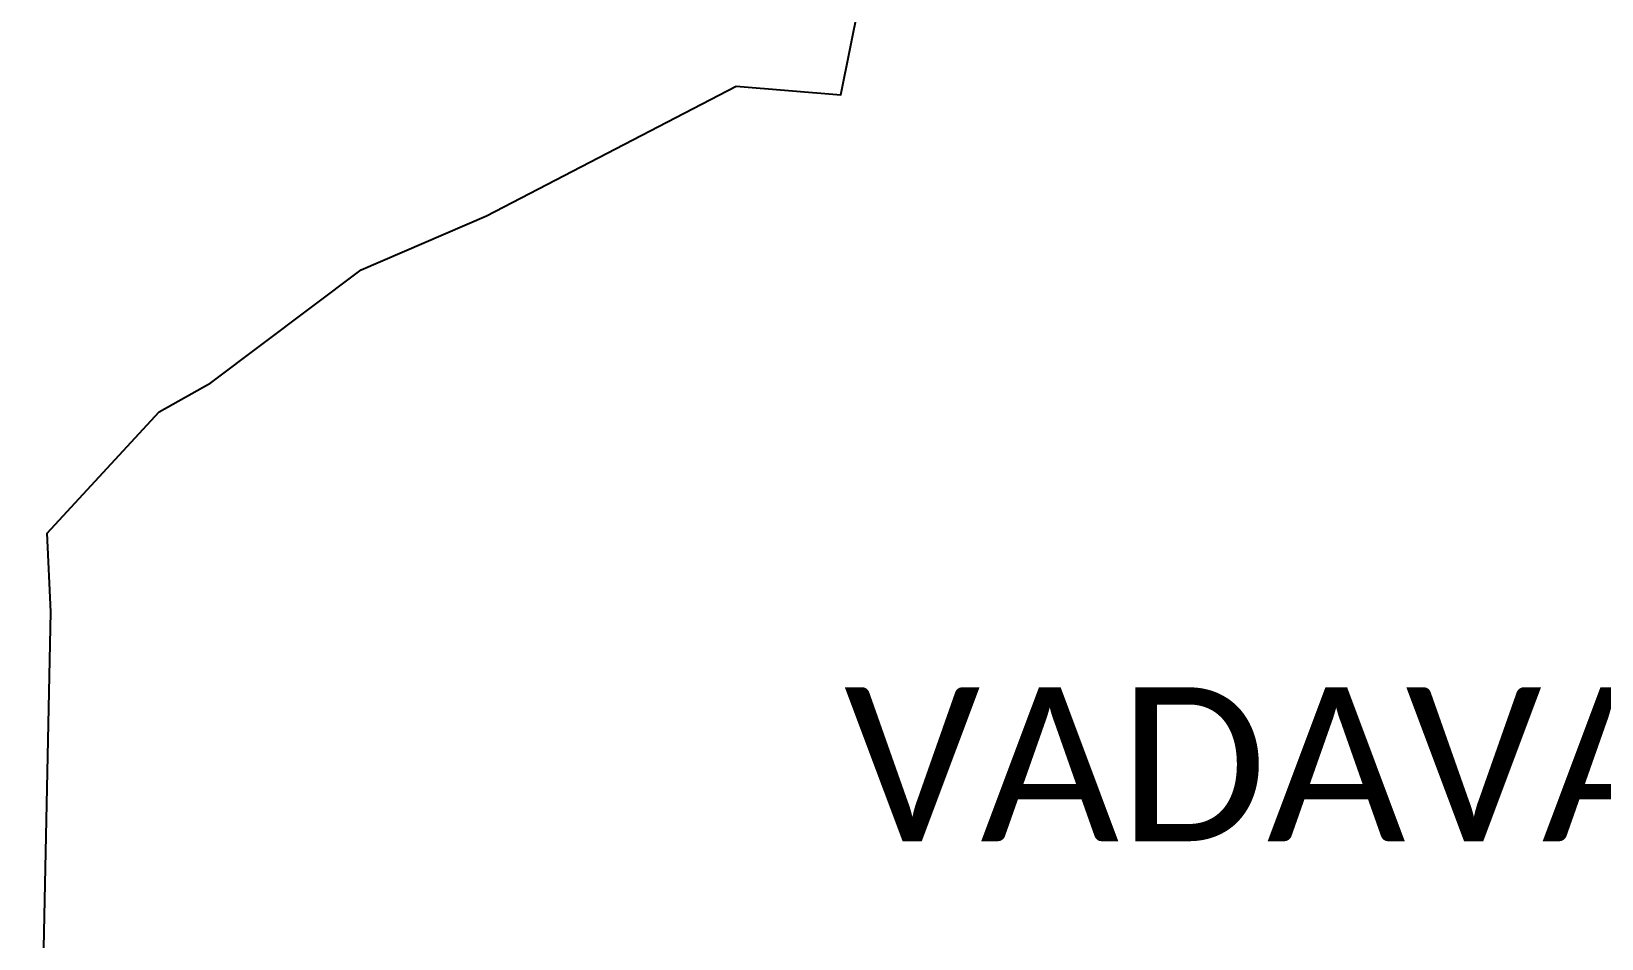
# Model space of a CAD drawing. Header units: metres. Extents: x 286961 to 289535, y 2012164 to 2016097.
# Drawn here: x 286961 to 288490, y 2013247 to 2014131 of the extents above; entities that cross this region are included whole.
import ezdxf

# ---------------------------------------------------------------- set-up
doc = ezdxf.new("R2010")
doc.units = ezdxf.units.M
doc.header["$MEASUREMENT"] = 0
doc.layers.add('village', color=3, linetype='Continuous')
doc.layers.add('VILLAGE NAME', color=250, linetype='Continuous')
doc.styles.get("Standard").update_dxf_attribs({"font": 'simplex.shx'})

msp = doc.modelspace()

# ---------------------------------------------------------------- linework, layer by layer
at = {"layer": 'village', "color": 3}
msp.add_polyline3d([(288544.8994812317, 2012352.079411806, 0), (288488.6354179663, 2012393.543164389, 0), (288204.3613031694, 2012339.630214954, 0), (288015.8458965738, 2012314.676363712, 0), (287670.5886372563, 2012296.641920311, 0), (287393.9436366312, 2012427.647980764, 0), (287253.9267358105, 2012628.012239029, 0), (287030.1374456163, 2012773.058153534, 0), (286982.7172966533, 2012790.849084214, 0), (287002.9120781093, 2012905.098489946, 0), (286960.6625105393, 2013085.350828751, 0), (286972.9115078878, 2013237.217220071, 0), (286979.4752268305, 2013565.059779705, 0), (286976.0824684005, 2013641.485016506, 0), (287085.2011861601, 2013759.961011274, 0), (287135.34612495, 2013788.194303279, 0), (287282.0355420838, 2013898.066449296, 0), (287404.0783884707, 2013950.752862444, 0), (287647.2297563012, 2014077.283009418, 0), (287749.236592181, 2014068.637886024, 0), (287820.0618952084, 2014420.463531806, 0)], dxfattribs=at)

# ---------------------------------------------------------------- texts
at = {"layer": 'VILLAGE NAME', "insert": (287752.4414046495, 2013491.423277961), "char_height": 150, "attachment_point": 1}
msp.add_mtext_dynamic_manual_height_columns('{\\fCalibri|b0|i0|c0|p34;VADAVALI}', width=1877.913988063112, gutter_width=1, heights=[0], dxfattribs=at)

doc.saveas('drawing.dxf')
